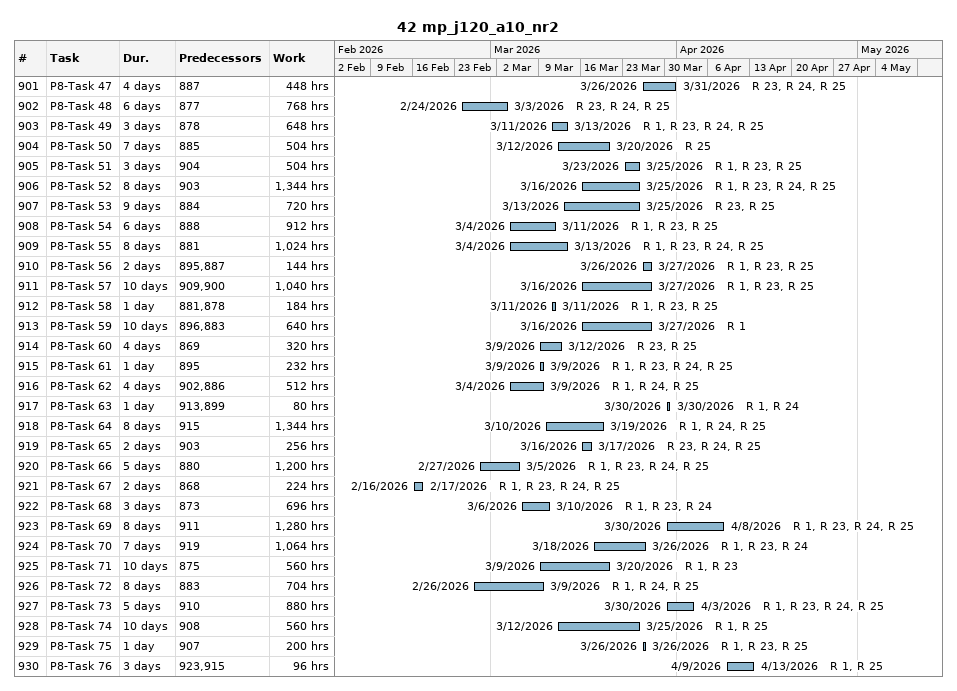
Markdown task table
42 mp_j120_a10_nr2

| ID | Task | Duration | Start | Finish | Predecessors | Resources | Work (h) |
|---|---|---|---|---|---|---|---|
| 901 | P8-Task 47 | 4d | 2026-03-26 | 2026-03-31 | 887 | R 23, R 24, R 25 | 448 |
| 902 | P8-Task 48 | 6d | 2026-02-24 | 2026-03-03 | 877 | R 23, R 24, R 25 | 768 |
| 903 | P8-Task 49 | 3d | 2026-03-11 | 2026-03-13 | 878 | R 1, R 23, R 24, R 25 | 648 |
| 904 | P8-Task 50 | 7d | 2026-03-12 | 2026-03-20 | 885 | R 25 | 504 |
| 905 | P8-Task 51 | 3d | 2026-03-23 | 2026-03-25 | 904 | R 1, R 23, R 25 | 504 |
| 906 | P8-Task 52 | 8d | 2026-03-16 | 2026-03-25 | 903 | R 1, R 23, R 24, R 25 | 1344 |
| 907 | P8-Task 53 | 9d | 2026-03-13 | 2026-03-25 | 884 | R 23, R 25 | 720 |
| 908 | P8-Task 54 | 6d | 2026-03-04 | 2026-03-11 | 888 | R 1, R 23, R 25 | 912 |
| 909 | P8-Task 55 | 8d | 2026-03-04 | 2026-03-13 | 881 | R 1, R 23, R 24, R 25 | 1024 |
| 910 | P8-Task 56 | 2d | 2026-03-26 | 2026-03-27 | 895, 887 | R 1, R 23, R 25 | 144 |
| 911 | P8-Task 57 | 10d | 2026-03-16 | 2026-03-27 | 909, 900 | R 1, R 23, R 25 | 1040 |
| 912 | P8-Task 58 | 1d | 2026-03-11 | 2026-03-11 | 881, 878 | R 1, R 23, R 25 | 184 |
| 913 | P8-Task 59 | 10d | 2026-03-16 | 2026-03-27 | 896, 883 | R 1 | 640 |
| 914 | P8-Task 60 | 4d | 2026-03-09 | 2026-03-12 | 869 | R 23, R 25 | 320 |
| 915 | P8-Task 61 | 1d | 2026-03-09 | 2026-03-09 | 895 | R 1, R 23, R 24, R 25 | 232 |
| 916 | P8-Task 62 | 4d | 2026-03-04 | 2026-03-09 | 902, 886 | R 1, R 24, R 25 | 512 |
| 917 | P8-Task 63 | 1d | 2026-03-30 | 2026-03-30 | 913, 899 | R 1, R 24 | 80 |
| 918 | P8-Task 64 | 8d | 2026-03-10 | 2026-03-19 | 915 | R 1, R 24, R 25 | 1344 |
| 919 | P8-Task 65 | 2d | 2026-03-16 | 2026-03-17 | 903 | R 23, R 24, R 25 | 256 |
| 920 | P8-Task 66 | 5d | 2026-02-27 | 2026-03-05 | 880 | R 1, R 23, R 24, R 25 | 1200 |
| 921 | P8-Task 67 | 2d | 2026-02-16 | 2026-02-17 | 868 | R 1, R 23, R 24, R 25 | 224 |
| 922 | P8-Task 68 | 3d | 2026-03-06 | 2026-03-10 | 873 | R 1, R 23, R 24 | 696 |
| 923 | P8-Task 69 | 8d | 2026-03-30 | 2026-04-08 | 911 | R 1, R 23, R 24, R 25 | 1280 |
| 924 | P8-Task 70 | 7d | 2026-03-18 | 2026-03-26 | 919 | R 1, R 23, R 24 | 1064 |
| 925 | P8-Task 71 | 10d | 2026-03-09 | 2026-03-20 | 875 | R 1, R 23 | 560 |
| 926 | P8-Task 72 | 8d | 2026-02-26 | 2026-03-09 | 883 | R 1, R 24, R 25 | 704 |
| 927 | P8-Task 73 | 5d | 2026-03-30 | 2026-04-03 | 910 | R 1, R 23, R 24, R 25 | 880 |
| 928 | P8-Task 74 | 10d | 2026-03-12 | 2026-03-25 | 908 | R 1, R 25 | 560 |
| 929 | P8-Task 75 | 1d | 2026-03-26 | 2026-03-26 | 907 | R 1, R 23, R 25 | 200 |
| 930 | P8-Task 76 | 3d | 2026-04-09 | 2026-04-13 | 923, 915 | R 1, R 25 | 96 |
